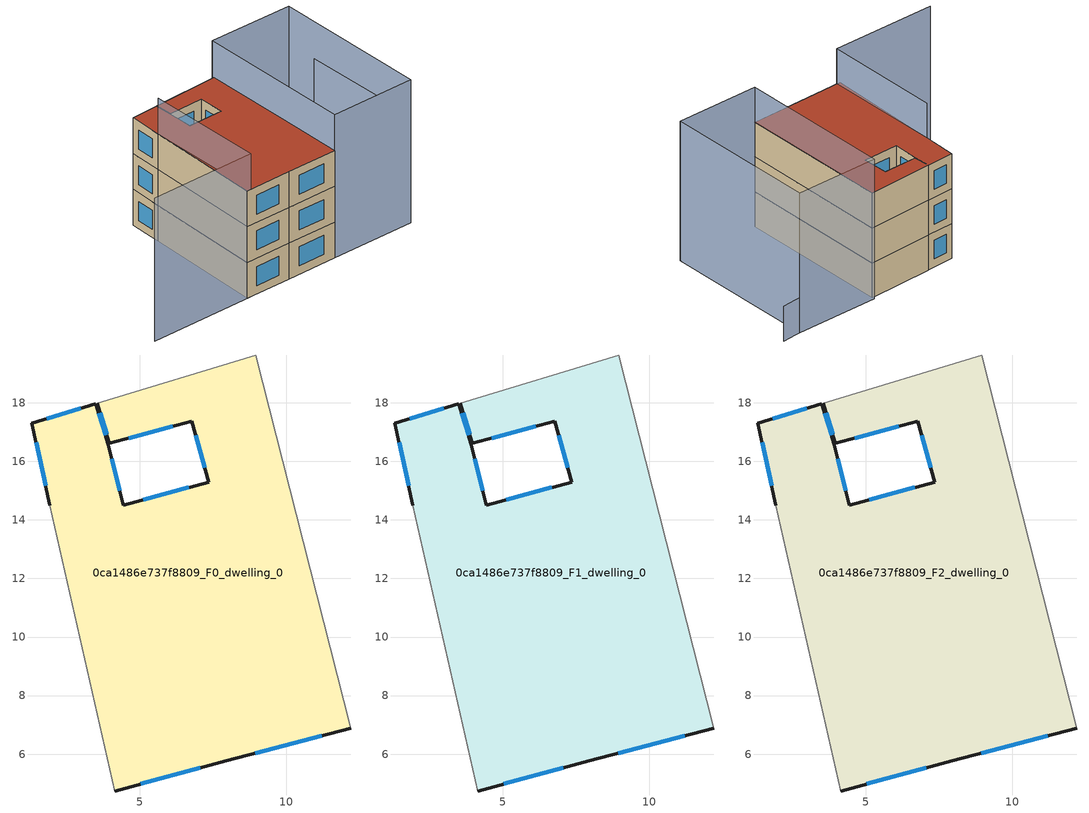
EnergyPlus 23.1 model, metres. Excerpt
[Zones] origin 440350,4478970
0ca1486e737f8809_F0_dwelling_0
 floor ground (EU_floor_Construction): 8.95,19.63 12.2,6.88 7.95,5.78 4.14,4.74 1.92,14.5 1.31,17.31 3.5,17.97 3.93,16.56 4.43,14.51 7.36,15.29 6.78,17.37 3.96,16.62 3.55,17.99 z0
 wall outside (EU_wall_Construction): 3.55,17.99 3.96,16.62 6.78,17.37 7.36,15.29 4.43,14.51 3.93,16.56 3.5,17.97 1.31,17.31 1.92,14.5 / 4.14,4.74 7.95,5.78 12.2,6.88 z0:3
 wall adiabatic (EU_wall_Construction): 12.2,6.88 8.95,19.63 3.55,17.99 / 1.92,14.5 4.14,4.74 z0:3
 window (EU_Window_Construction): 2.99,17.82 1.82,17.46 / 3.83,16.89 3.6,17.64 / 4.31,14.99 4.04,16.08 / 6.67,15.11 5.11,14.69 / 6.92,16.89 7.22,15.78 / 4.62,16.8 6.12,17.2 / 3.64,17.67 3.87,16.94 / 8.95,6.03 11.21,6.63 / 5.04,4.98 7.06,5.53 / 1.45,16.65 1.78,15.16 z0.7:2.3
0ca1486e737f8809_F1_dwelling_0
 floor to 0ca1486e737f8809_F0_dwelling_0 (EU_floor_Construction): 8.95,19.63 12.2,6.88 7.95,5.78 4.14,4.74 1.92,14.5 1.31,17.31 3.5,17.97 3.93,16.56 4.43,14.51 7.36,15.29 6.78,17.37 3.96,16.62 3.55,17.99 z3
 wall outside (EU_wall_Construction): 3.55,17.99 3.96,16.62 6.78,17.37 7.36,15.29 4.43,14.51 3.93,16.56 3.5,17.97 1.31,17.31 1.92,14.5 / 4.14,4.74 7.95,5.78 12.2,6.88 z3:6
 wall adiabatic (EU_wall_Construction): 12.2,6.88 8.95,19.63 3.55,17.99 / 1.92,14.5 4.14,4.74 z3:6
 window (EU_Window_Construction): 2.99,17.82 1.82,17.46 / 3.83,16.89 3.6,17.64 / 4.31,14.99 4.04,16.08 / 6.67,15.11 5.11,14.69 / 6.92,16.89 7.22,15.78 / 4.62,16.8 6.12,17.2 / 3.64,17.67 3.87,16.94 / 8.95,6.03 11.21,6.63 / 5.04,4.98 7.06,5.53 / 1.45,16.65 1.78,15.16 z3.7:5.3
0ca1486e737f8809_F2_dwelling_0
 floor to 0ca1486e737f8809_F1_dwelling_0 (EU_floor_Construction): 8.95,19.63 12.2,6.88 7.95,5.78 4.14,4.74 1.92,14.5 1.31,17.31 3.5,17.97 3.93,16.56 4.43,14.51 7.36,15.29 6.78,17.37 3.96,16.62 3.55,17.99 z6
 wall outside (EU_wall_Construction): 3.55,17.99 3.96,16.62 6.78,17.37 7.36,15.29 4.43,14.51 3.93,16.56 3.5,17.97 1.31,17.31 1.92,14.5 / 4.14,4.74 7.95,5.78 12.2,6.88 z6:9
 wall adiabatic (EU_wall_Construction): 12.2,6.88 8.95,19.63 3.55,17.99 / 1.92,14.5 4.14,4.74 z6:9
 window (EU_Window_Construction): 2.99,17.82 1.82,17.46 / 3.83,16.89 3.6,17.64 / 4.31,14.99 4.04,16.08 / 6.67,15.11 5.11,14.69 / 6.92,16.89 7.22,15.78 / 4.62,16.8 6.12,17.2 / 3.64,17.67 3.87,16.94 / 8.95,6.03 11.21,6.63 / 5.04,4.98 7.06,5.53 / 1.45,16.65 1.78,15.16 z6.7:8.3
 roof outside (EU_roof_Construction): 12.2,6.88 8.95,19.63 3.55,17.99 3.96,16.62 6.78,17.37 7.36,15.29 4.43,14.51 3.93,16.56 3.5,17.97 1.31,17.31 1.92,14.5 4.14,4.74 7.95,5.78 z9
shading: 1.92,14.5 4.44,4.82 / 4.44,4.82 -4.37,2.53 / 15.87,21.57 19.19,8.69 / 19.19,8.69 12.2,6.89 / 12.2,6.89 8.88,19.77 / 8.88,19.77 15.87,21.57 z0:12; 19.17,8.76 16.46,18.68 z0:9; 9.91,19.91 1.75,17.27 / 17.46,22.07 9.78,19.42 z0:3
[Building]
EU S2 Campaign: North Axis=0; Terrain=City; Solar Distribution=FullExterior
[Site:Location]
Madrid: Latitude=40.5; Longitude=-3.5; Time Zone=1; Elevation=609
[SizingPeriod:WeatherFileDays]
AnnualSizingPeriod: Begin Month=1; Begin Day of Month=1; End Month=12; End Day of Month=31; Day of Week for Start Day=Monday; Use Weather File Daylight Saving Period=No; Use Weather File Rain and Snow Indicators=No
[MATERIAL]
EU_InternalMass_Material: Roughness=MediumRough; Thickness=0.1; Conductivity=1; Density=1800; Specific Heat=900; Thermal Absorptance=0.9; Solar Absorptance=0.7; Visible Absorptance=0.7
[MATERIAL:NOMASS] Roughness=MediumRough; Thermal Absorptance=0.9; Solar Absorptance=0.7; Visible Absorptance=0.7
Name | Thermal Resistance
EU_wall_NoMass | 0.419739
EU_roof_NoMass | 0.352165
EU_floor_NoMass | 0.608284
[WINDOWMATERIAL:SIMPLEGLAZINGSYSTEM]
EU_Window_SimpleGlazing: UFactor=4.8352; Solar Heat Gain Coefficient=0.85; Visible Transmittance=0.85
[CONSTRUCTION]
EU_wall_Construction: EU_wall_NoMass
EU_roof_Construction: EU_roof_NoMass
EU_floor_Construction: EU_floor_NoMass
EU_Window_Construction: EU_Window_SimpleGlazing
EU_InternalMass_Construction: EU_InternalMass_Material
[ZONE] Type=1; Multiplier=1; Ceiling Height=autocalculate; Volume=298.835; Floor Area=autocalculate; Part of Total Floor Area=Yes
0ca1486e737f8809_F0_dwelling_0; 0ca1486e737f8809_F1_dwelling_0; 0ca1486e737f8809_F2_dwelling_0
[INTERNALMASS] Construction=EU_InternalMass_Construction; Surface Area=99.6117
Name | Zone or ZoneList
0ca1486e737f8809_F0_dwelling_0_EU_InternalMass | 0ca1486e737f8809_F0_dwelling_0
0ca1486e737f8809_F1_dwelling_0_EU_InternalMass | 0ca1486e737f8809_F1_dwelling_0
0ca1486e737f8809_F2_dwelling_0_EU_InternalMass | 0ca1486e737f8809_F2_dwelling_0
[OTHEREQUIPMENT] Fuel Type=Electricity; Design Level Calculation Method=Watts/Area; Power per Zone Floor Area=1; Fraction Latent=0; Fraction Radiant=0; Fraction Lost=0; Carbon Dioxide Generation Rate=0; EndUse Subcategory=EU_Step8_InternalGains
Name | Zone or ZoneList or Space or SpaceList | Schedule
EU_Step8_InternalGain_0ca1486e737f8809_F0_dwelling_0_f000 | 0ca1486e737f8809_F0_dwelling_0 | EU_Step8_GainSchedule_0ca1486e737f8809_F0_dwelling_0_f000
EU_Step8_InternalGain_0ca1486e737f8809_F1_dwelling_0_f000 | 0ca1486e737f8809_F1_dwelling_0 | EU_Step8_GainSchedule_0ca1486e737f8809_F1_dwelling_0_f000
EU_Step8_InternalGain_0ca1486e737f8809_F2_dwelling_0_f000 | 0ca1486e737f8809_F2_dwelling_0 | EU_Step8_GainSchedule_0ca1486e737f8809_F2_dwelling_0_f000
[ZONEVENTILATION:DESIGNFLOWRATE] Schedule=EU_AlwaysOn; Design Flow Rate Calculation Method=AirChanges/Hour; Air Changes per Hour=0.703302; Ventilation Type=Natural; Fan Pressure Rise=0; Fan Total Efficiency=1; Constant Term Coefficient=1; Temperature Term Coefficient=0; Velocity Term Coefficient=0; Velocity Squared Term Coefficient=0; Minimum Indoor Temperature=-100; Maximum Indoor Temperature=100; Delta Temperature=-100; Minimum Outdoor Temperature=-100; Maximum Outdoor Temperature=100; Maximum Wind Speed=40
Name | Zone or ZoneList or Space or SpaceList
EU_ConstantAir_0ca1486e737f8809_F0_dwelling_0 | 0ca1486e737f8809_F0_dwelling_0
EU_ConstantAir_0ca1486e737f8809_F1_dwelling_0 | 0ca1486e737f8809_F1_dwelling_0
EU_ConstantAir_0ca1486e737f8809_F2_dwelling_0 | 0ca1486e737f8809_F2_dwelling_0
[HVACTEMPLATE:THERMOSTAT] Constant Heating Setpoint=20; Constant Cooling Setpoint=50
EU_HeatOnly_0ca1486e737f8809_F0_dwelling_0; EU_HeatOnly_0ca1486e737f8809_F1_dwelling_0; EU_HeatOnly_0ca1486e737f8809_F2_dwelling_0
[HVACTEMPLATE:ZONE:IDEALLOADSAIRSYSTEM] System Availability Schedule=EU_AlwaysOn; Maximum Heating Supply Air Temperature=50; Minimum Cooling Supply Air Temperature=13; Maximum Heating Supply Air Humidity Ratio=0.0156; Minimum Cooling Supply Air Humidity Ratio=0.0077; Heating Limit=NoLimit; Cooling Limit=NoLimit; Heating Availability Schedule=EU_AlwaysOn; Cooling Availability Schedule=EU_CoolingOff; Dehumidification Control Type=ConstantSensibleHeatRatio; Cooling Sensible Heat Ratio=0.7; Dehumidification Setpoint=60; Humidification Control Type=None; Humidification Setpoint=30; Outdoor Air Method=None; Outdoor Air Flow Rate per Person=0.00944; Outdoor Air Flow Rate per Zone Floor Area=0; Outdoor Air Flow Rate per Zone=0; Demand Controlled Ventilation Type=None; Outdoor Air Economizer Type=NoEconomizer; Heat Recovery Type=None; Sensible Heat Recovery Effectiveness=0.7; Latent Heat Recovery Effectiveness=0.65
Name | Template Thermostat
0ca1486e737f8809_F0_dwelling_0 | EU_HeatOnly_0ca1486e737f8809_F0_dwelling_0
0ca1486e737f8809_F1_dwelling_0 | EU_HeatOnly_0ca1486e737f8809_F1_dwelling_0
0ca1486e737f8809_F2_dwelling_0 | EU_HeatOnly_0ca1486e737f8809_F2_dwelling_0
[SIZING:ZONE] Zone Cooling Design Supply Air Temperature Input Method=SupplyAirTemperature; Zone Cooling Design Supply Air Temperature=13; Zone Heating Design Supply Air Temperature Input Method=SupplyAirTemperature; Zone Heating Design Supply Air Temperature=50; Zone Cooling Design Supply Air Humidity Ratio=0.008; Zone Heating Design Supply Air Humidity Ratio=0.008; Cooling Design Air Flow Method=DesignDay; Cooling Design Air Flow Rate=0; Cooling Minimum Air Flow per Zone Floor Area=0.000762; Cooling Minimum Air Flow=0; Cooling Minimum Air Flow Fraction=0.2; Heating Design Air Flow Method=DesignDay; Heating Design Air Flow Rate=0; Heating Maximum Air Flow per Zone Floor Area=0.002032; Heating Maximum Air Flow=0.141576; Heating Maximum Air Flow Fraction=0.3; Account for Dedicated Outdoor Air System=No; Dedicated Outdoor Air System Control Strategy=NeutralSupplyAir; Dedicated Outdoor Air Low Setpoint Temperature for Design=autosize; Dedicated Outdoor Air High Setpoint Temperature for Design=autosize; Zone Load Sizing Method=Sensible Load Only No Latent Load; Zone Latent Cooling Design Supply Air Humidity Ratio Input Method=HumidityRatioDifference; Zone Cooling Design Supply Air Humidity Ratio Difference=0.005; Zone Latent Heating Design Supply Air Humidity Ratio Input Method=HumidityRatioDifference; Zone Humidification Design Supply Air Humidity Ratio Difference=0.005
0ca1486e737f8809_F0_dwelling_0; 0ca1486e737f8809_F1_dwelling_0; 0ca1486e737f8809_F2_dwelling_0
[SCHEDULE:CONSTANT]
Name | Hourly Value
EU_AlwaysOn | 1
EU_CoolingOff | 0
[SCHEDULE:FILE] Column Number=1; Rows to Skip at Top=0; Number of Hours of Data=8760; Column Separator=Comma; Interpolate to Timestep=No; Minutes per Item=60; Adjust Schedule for Daylight Savings=Yes
Name | File
EU_Step8_GainSchedule_0ca1486e737f8809_F0_dwelling_0_f000 | ../../schedules/0ca1486e737f8809/0ca1486e737f8809_F0_dwelling_0_f000_gain.csv
EU_Step8_GainSchedule_0ca1486e737f8809_F1_dwelling_0_f000 | ../../schedules/0ca1486e737f8809/0ca1486e737f8809_F1_dwelling_0_f000_gain.csv
EU_Step8_GainSchedule_0ca1486e737f8809_F2_dwelling_0_f000 | ../../schedules/0ca1486e737f8809/0ca1486e737f8809_F2_dwelling_0_f000_gain.csv
